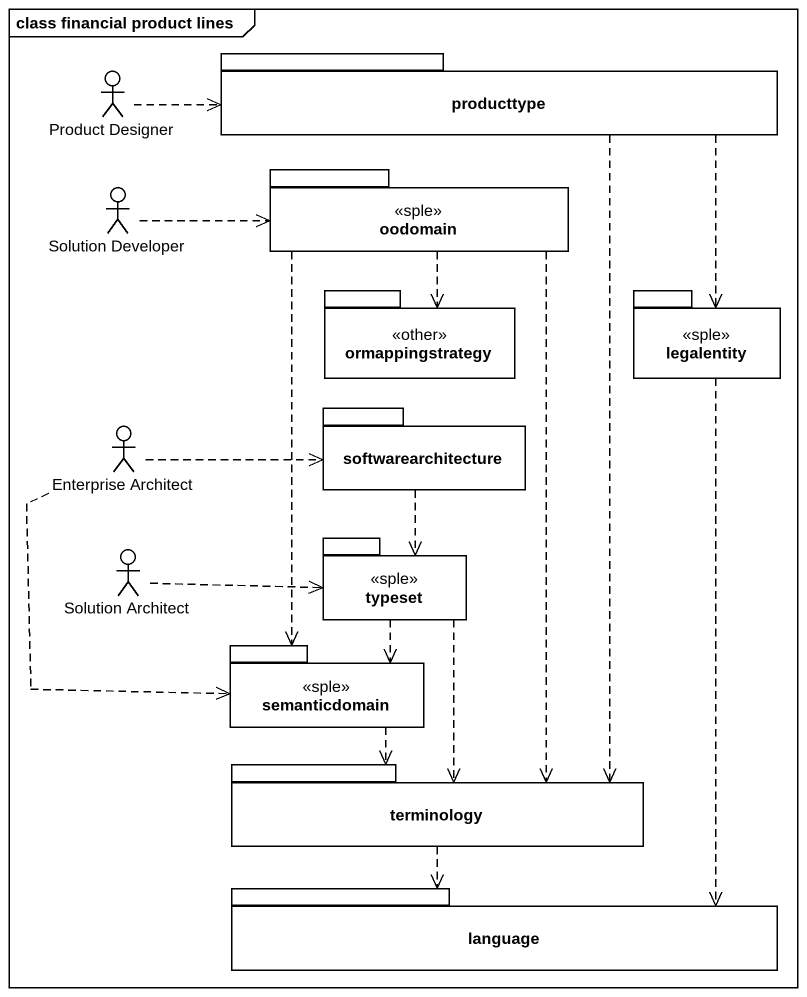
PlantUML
@startuml
mainframe class financial product lines
actor "Product Designer" as Product_Designer
package producttype {
}
actor "Solution Developer" as Solution_Developer
package oodomain <<sple>> {
}
package ormappingstrategy <<other>> {
}
package legalentity <<sple>> {
}
package softwarearchitecture {
}
actor "Enterprise Architect" as Enterprise_Architect
actor "Solution Architect" as Solution_Architect
package typeset <<sple>> {
}
package semanticdomain <<sple>> {
}
package terminology {
}
package language {
}
Product_Designer .right.> producttype
producttype ..> legalentity
producttype ..> terminology
Solution_Developer .right.> oodomain
oodomain ..> ormappingstrategy
oodomain ..> semanticdomain
oodomain ..> terminology
legalentity ..> language
softwarearchitecture ..> typeset
Enterprise_Architect .right.> softwarearchitecture
Enterprise_Architect ..> semanticdomain
Solution_Architect .right.> typeset
typeset ..> semanticdomain
typeset ..> terminology
semanticdomain ..> terminology
terminology ..> language
@enduml
